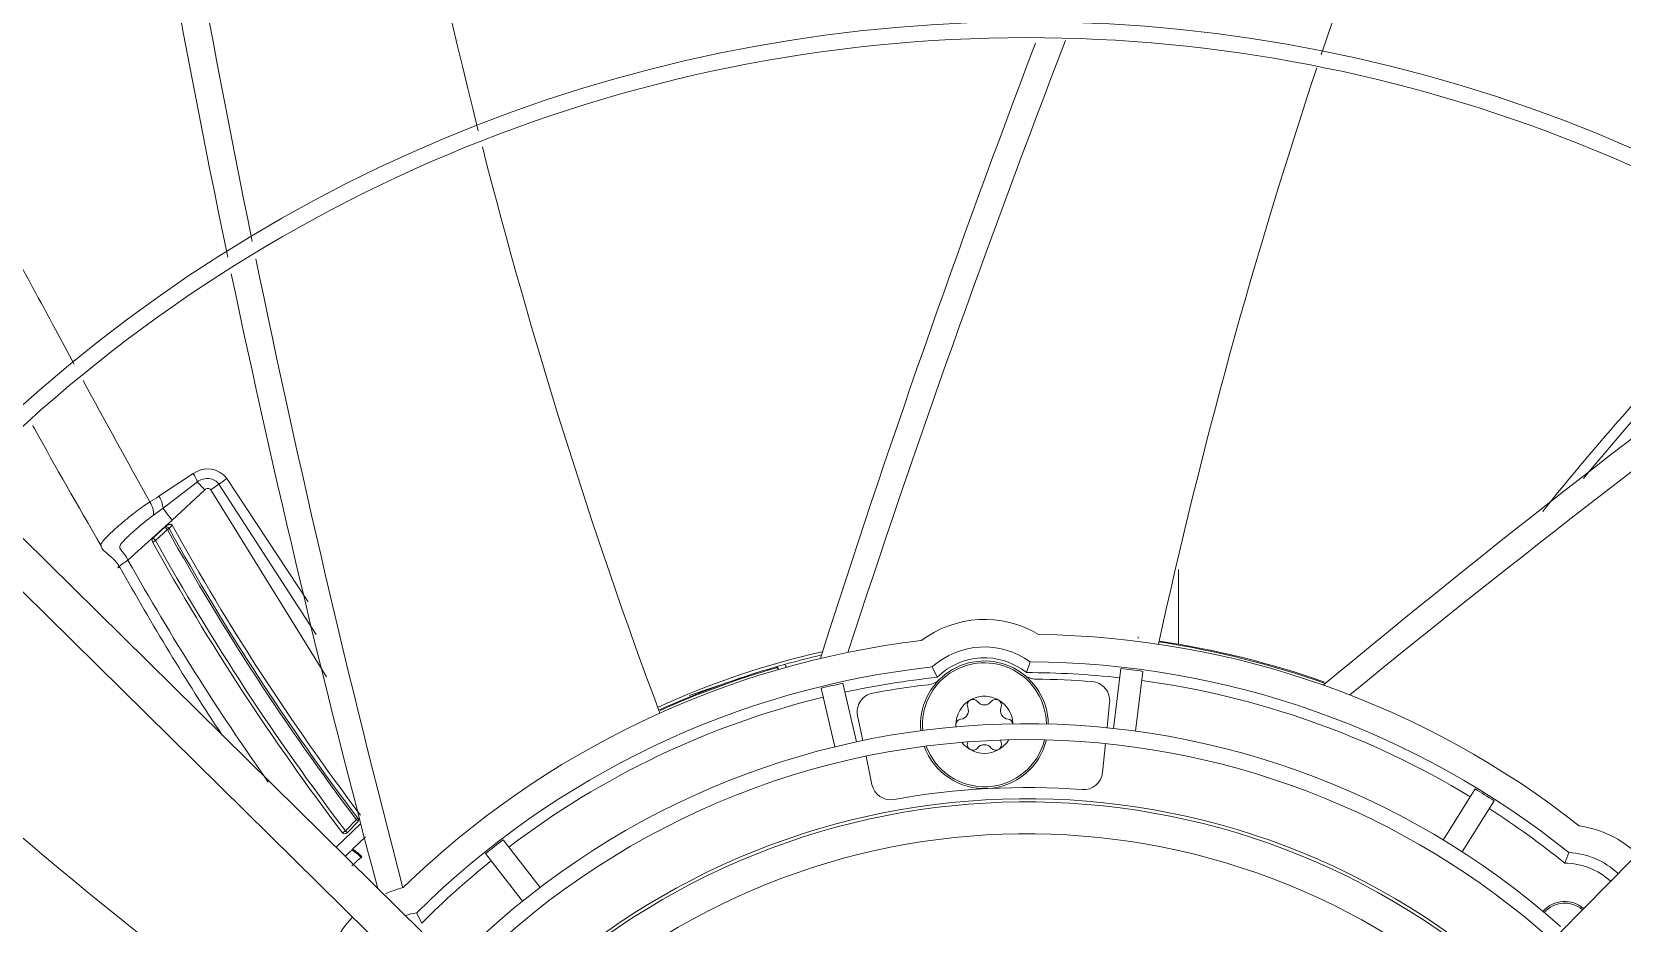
# Model space of a CAD drawing. Header units: millimetres. Extents: x 113490 to 142599, y -20467 to 115.
# Drawn here: x 131140.4 to 131389.6, y -10194.2 to -10054.6 of the extents above; entities that cross this region are included whole.
import ezdxf

# ---------------------------------------------------------------- set-up
doc = ezdxf.new("R2010")
doc.units = ezdxf.units.MM
doc.layers.add('DV3_0', color=7, linetype='Continuous')

msp = doc.modelspace()

# ---------------------------------------------------------------- linework, layer by layer
at = {"layer": 'DV3_0', "color": 7, "linetype": 'Continuous', "lineweight": 15}
for p, q in [((131282, -10274.95), (130943.7, -9941.35)), ((130936.01, -9942.2), (131278.44, -10279.87)), ((131455.86, -10118.57), (131305.36, -10271.19)), ((131160.32, -10127.36), (131165.69, -10123.81)), ((131160.97, -10129.23), (131166.33, -10125.08)), ((131169.72, -10125.48), (131184.95, -10148.99)), ((131170.94, -10124.57), (131183.71, -10143.89)), ((131162.41, -10131.1), (131167.5, -10126.33)), ((131168.43, -10126.36), (131186.58, -10155.67)), ((131159.44, -10130.33), (131160.97, -10129.23)), ((131155.46, -10137.37), (131162.41, -10131.1)), ((131159.41, -10133.87), (131161.29, -10132.14)), ((131159.77, -10134.29), (131161.64, -10132.57)), ((131161.64, -10132.57), (131161.9, -10132.4)), ((131161.9, -10132.4), (131162.39, -10131.88)), ((131320.05, -10150.52), (131320.05, -10138.81)), ((131296.24, -10154.99), (131296.81, -10153.29)), ((131254.64, -10154.77), (131243.4, -10158.56)), ((131282.23, -10155.72), (131281.48, -10154.09)), ((131311.01, -10154.36), (131309.86, -10163.73)), ((131314.48, -10154.79), (131313.33, -10164.15)), ((131264.07, -10157.43), (131266.19, -10166.63)), ((131267.48, -10156.64), (131269.6, -10165.84)), ((131309.26, -10159.68), (131308.86, -10163.62)), ((131270.58, -10165.63), (131269.77, -10161.75)), ((131272.01, -10172.52), (131271.09, -10168.08)), ((131308.61, -10166.11), (131308.16, -10170.63)), ((131366.52, -10173.21), (131361.52, -10181.22)), ((131369.49, -10175.07), (131364.49, -10183.07)), ((131191.24, -10177.99), (131189.52, -10179.76)), ((131191.53, -10178.31), (131189.8, -10180.09)), ((131191.84, -10178.74), (131188.1, -10182.35)), ((131192.67, -10180.74), (131190.66, -10182.64)), ((131211.48, -10183.35), (131217.29, -10190.79)), ((131214.24, -10181.2), (131220.05, -10188.63)), ((131380.57, -10184.85), (131381.19, -10183.17)), ((131192.08, -10183.83), (131191.98, -10183.95)), ((131201.48, -10194.24), (131200.69, -10192.63))]:
    msp.add_line(p, q, dxfattribs=at)
at = {"layer": 'DV3_0', "color": 7, "linetype": 'Continuous', "lineweight": 20}
for p, q in [((131168.43, -10126.36), (131169.72, -10125.48)), ((131313.74, -10149.58), (131313.74, -10149.38)), ((131257.07, -10154.21), (131257.03, -10154.07)), ((131190.66, -10182.64), (131190.52, -10182.78))]:
    msp.add_line(p, q, dxfattribs=at)
at = {"layer": 'DV3_0', "color": 7, "linetype": 'Continuous', "lineweight": 15}
for centre, radius, start, end in [((131296.24, -10288.99), 551.5, 105.4775, 164.5225), ((132169.24, -10335.96), 872.25, 154.27465, 161.43083), ((132056.05, -9856.53), 872.25, 186.99692, 194.17255), ((133057.31, -9702.15), 1921.39, 188.18485, 191.5672), ((132973.57, -9714.08), 1841.22, 188.2287, 191.77728), ((131296.24, -10288.99), 236, 46.5586, 135.2674), ((131296.24, -10288.99), 233.5, 90, 135.7261), ((133095.01, -10747.41), 1921.39, 158.90776, 161.94183), ((131296.24, -10288.99), 233.5, 46.5418, 90), ((133017.83, -10712.04), 1840.9, 159.13473, 162.31372), ((132169.24, -10335.96), 872.25, 161.57137, 167.7255), ((132056.05, -9856.53), 872.25, 194.34102, 200.4525), ((133057.31, -9702.15), 1921.39, 191.64948, 194.66814), ((132973.57, -9714.08), 1841.22, 191.86002, 194.94133), ((132515.82, -11575.64), 1840.9, 126.39449, 129.58672), ((132561.63, -11647.12), 1921.39, 126.18988, 129.21483), ((132396.25, -8898.73), 1840.9, 220.96503, 227.76772), ((131698.32, -10386.86), 411.46, 137.1813, 141.3215), ((131708.1, -10392.88), 421.15, 137.4489, 140.4249), ((131160.71, -10127.11), 5.97, 19.9095, 33.5903), ((131178.5, -10114.89), 15.87, 219.9344, 226.1383), ((131181.09, -10139.4), 17.97, 124.3919, 129.2551), ((131053.54, -9957.18), 200.9, 301.6287, 302.1063), ((131156.24, -10130.05), 3.21, 354.9769, 34.2701), ((131176.37, -10118.86), 18.56, 213.9567, 221.2472), ((131164.02, -10130.23), 3.34, 214.9281, 224.3802), ((131496.95, -9946.43), 383.51, 209.0348, 217.1413), ((131496.79, -9946.66), 382.95, 209.013, 217.1255), ((131496.15, -9947.51), 381.29, 208.9171, 217.0601), ((131159.77, -10134.28), 0.539, 130.9762, 206.9336), ((131495.77, -9947.17), 385.12, 209.1088, 217.2094), ((131163.58, -10130.65), 5.27, 217.7216, 223.716), ((131496.04, -9946.84), 384.98, 209.1375, 217.2314), ((131509.53, -9940.06), 406.98, 209.179, 213.5123), ((131518.67, -9932.38), 417.06, 209.4401, 215.09), ((131289.64, -10163.16), 16.5, 59.1138, 126.8862), ((131296.24, -10288.99), 140, 96.7677, 134.2323), ((131289.64, -10163.16), 12.2, 54.0148, 131.9852), ((131296.24, -10288.99), 140, 51.7677, 89.2323), ((131296.24, -10288.99), 140.5, 70.6035, 81.4839), ((131701.63, -9514.4), 872.25, 227.0594, 233.1795), ((131292.49, -10277.69), 129.1, 102.6466, 114.718), ((131296.24, -10288.99), 140.5, 103.2172, 105.6896), ((131289.64, -10163.16), 10, 0.7258, 185.2742), ((131289.64, -10163.16), 10.5, 51.1098, 134.8902), ((131296.24, -10288.99), 135.7, 51.2429, 89.7571), ((131296.24, -10288.99), 135.7, 96.2429, 134.7571), ((131296.24, -10288.99), 140.5, 106.2061, 114.2129), ((131296.24, -10288.99), 134, 95.9991, 102.2517), ((131297.75, -10153), 3, 231.432, 269.3637), ((131296.24, -10288.99), 134, 83.7483, 90.0009), ((131296.24, -10288.99), 133, 85.5723, 89.3637), ((131272.71, -10161.14), 3, 100.4277, 191.75), ((131296.24, -10288.99), 133, 96.6363, 100.4277), ((131280.52, -10153.9), 3, 276.6363, 314.568), ((131306.27, -10159.38), 3, 354.25, 85.5723), ((131296.24, -10288.99), 134, 58.7483, 82.2517), ((131296.24, -10288.99), 134, 103.7483, 127.2517), ((131289.64, -10163.16), 4.47, 120, 180), ((131285.77, -10160.93), 1.36, 277.5224, 22.4776), ((131287.85, -10160.06), 0.895, 120, 202.4776), ((131289.64, -10163.16), 4.48, 90, 120), ((131287.85, -10160.06), 0.895, 37.5224, 120), ((131289.64, -10158.69), 1.36, 217.5224, 322.4776), ((131289.64, -10163.16), 4.47, 60, 90), ((131291.43, -10160.06), 0.895, 60, 142.4776), ((131289.64, -10163.16), 4.48, 1.9825, 60), ((131291.43, -10160.06), 0.895, 337.5224, 60), ((131293.52, -10160.93), 1.36, 157.5224, 262.4776), ((131296.24, -10288.99), 126, 48.3991, 135.1791), ((131286.06, -10163.16), 0.895, 97.5224, 180), ((131289.64, -10163.16), 4.47, 180, 184.0175), ((131286.06, -10163.16), 0.895, 180, 200.2402), ((131293.22, -10163.16), 0.895, 9.9487, 82.4776), ((131296.24, -10288.99), 123.5, 90, 135.9997), ((131289.64, -10163.16), 10, 199.6905, 346.3095), ((131289.64, -10163.16), 4.47, 217.8113, 240), ((131287.85, -10166.26), 0.895, 157.5224, 240), ((131285.77, -10165.4), 1.36, 337.5224, 341.5363), ((131289.64, -10163.16), 4.48, 300, 328.1887), ((131291.43, -10166.26), 0.895, 300, 22.4776), ((131293.52, -10165.4), 1.36, 186.618, 202.4776), ((131296.24, -10288.99), 123.5, 48.3006, 90), ((131287.85, -10166.26), 0.895, 240, 322.4776), ((131289.64, -10163.16), 4.48, 240, 300), ((131289.64, -10167.64), 1.36, 37.5224, 142.4776), ((131291.43, -10166.26), 0.895, 217.5224, 300), ((131305.17, -10170.33), 3, 265.6946, 354.25), ((131274.95, -10171.91), 3, 191.75, 280.3054), ((131296.24, -10288.99), 116, 85.6946, 100.3054), ((131296.24, -10288.99), 114.25, 48.4114, 135.4011), ((131296.24, -10288.99), 113.75, 48.4247, 135.4011), ((131188.85, -10175), 3.83, 308.5921, 312.9567), ((131296.24, -10288.99), 134, 50.9991, 57.2517), ((131189.43, -10179.75), 0.498, 218.6541, 318.3291), ((131380.55, -10195.35), 16.5, 46.3964, 81.8862), ((131187.64, -10187.86), 5.84, 42.0523, 60.4649), ((131187.05, -10188.42), 6.81, 42.3918, 58.0521), ((131380.55, -10195.35), 12.2, 46.7471, 86.9852), ((131296.24, -10288.99), 134, 128.7483, 135.0009), ((131380.55, -10195.35), 10.5, 46.9653, 89.8902), ((132460.48, -8843.21), 1921.39, 224.37443, 227.39583), ((131202.6, -10204.68), 16.5, 104.1138, 114.3208), ((131380.55, -10195.35), 4.5, 49.0529, 138), ((131202.6, -10204.68), 16.5, 136.3964, 171.8862), ((131202.6, -10204.68), 12.2, 99.0148, 107.4816), ((131380.55, -10195.35), 4.25, 49.2681, 138.9663)]:
    msp.add_arc(centre, radius, start, end, dxfattribs=at)
at = {"layer": 'DV3_0', "color": 7, "linetype": 'Continuous', "lineweight": 20}
for centre, radius, start, end in [((131167.93, -10126.84), 3.77, 37.022, 126.4642), ((131156.74, -10129.65), 4.25, 5.7332, 32.7349), ((131296.24, -10288.99), 140.35, 70.5208, 81.4905), ((131289.64, -10163.16), 9.71, 0.7926, 185.2074), ((131296.24, -10288.99), 140.35, 106.2061, 114.1302), ((131289.64, -10163.16), 9.71, 200.0694, 345.9306), ((131296.24, -10288.99), 108.75, 48.5638, 135.4011)]:
    msp.add_arc(centre, radius, start, end, dxfattribs=at)
at = {"layer": 'DV3_0', "color": 7, "linetype": 'Continuous', "lineweight": 15}
for centre, major_axis, ratio, start_param, end_param in [((131304.99, -10334.13), (-35.58, 183.06), 0.866796, 0.070986, 0.078814), ((131312.25, -10158.6), (21.65, -2.66), 0.186545, 1.490488, 1.651105), ((131266.69, -10160.99), (21.26, 4.91), 0.186545, 1.490488, 1.651105), ((131365.85, -10177.58), (18.5, -11.56), 0.186545, 1.490488, 1.651105), ((131215.36, -10185.47), (17.19, 13.43), 0.186545, 1.490488, 1.651105)]:
    msp.add_ellipse(centre, major_axis=major_axis, ratio=ratio, start_param=start_param, end_param=end_param, dxfattribs=at)
at = {"layer": 'DV3_0', "color": 7, "linetype": 'Continuous', "lineweight": 20}
for centre, major_axis, ratio, start_param, end_param in [((131257.16, -10154.55), (-0.14, 0.48), 0.498451, 4.711945, 6.283185), ((131257.16, -10154.55), (-0.353, 0.354), 0.432332, 4.479982, 5.381811), ((131258.38, -10154.21), (-0.135, 0.481), 0.498743, 4.711945, 6.283185)]:
    msp.add_ellipse(centre, major_axis=major_axis, ratio=ratio, start_param=start_param, end_param=end_param, dxfattribs=at)
at = {"layer": 'DV3_0', "color": 7, "linetype": 'Continuous', "lineweight": 15}
for points, knots in [([(131147.04, -10106.65), (131146.06, -10104.85), (131145.08, -10103.04), (131139.31, -10092.33), (131134.56, -10083.48), (131124.76, -10066.14), (131119.71, -10057.66), (131108.88, -10041.45), (131103.08, -10033.74), (131094.25, -10023.01), (131091.46, -10019.74), (131088.62, -10016.53)], [0.0997666, 0.0997666, 0.0997666, 0.0997666, 0.125, 0.125, 0.25, 0.25, 0.375, 0.375, 0.5, 0.5, 0.5559137, 0.5559137, 0.5559137, 0.5559137]), ([(131140.55, -10116.26), (131140.66, -10116.46), (131144.05, -10122.68), (131147.44, -10128.51), (131151.33, -10135.22)], [0.8766299, 0.8766299, 0.8766299, 0.8766299, 0.8805474, 1, 1, 1, 1]), ([(131154.2, -10138.48), (131154.1, -10138.32), (131153.9, -10138), (131153.55, -10137.56), (131153.16, -10137.16), (131152.74, -10136.79), (131152.11, -10136.26), (131151.38, -10135.61), (131151.12, -10135.06), (131151.4, -10134.53), (131152.01, -10133.83), (131152.93, -10132.93), (131154.11, -10131.88), (131155.39, -10130.8), (131156.72, -10129.75), (131157.87, -10128.9), (131158.58, -10128.44), (131158.89, -10128.24)], [0, 0, 0, 0, 0.030477, 0.061058, 0.092665, 0.126219, 0.162611, 0.254997, 0.347179, 0.400187, 0.476873, 0.57601, 0.660009, 0.765175, 0.861951, 0.939416, 1, 1, 1, 1]), ([(131155.46, -10137.37), (131155.21, -10136.66), (131154.67, -10136.18), (131154.23, -10135.58), (131154.15, -10135.39), (131154.19, -10135.11), (131154.23, -10135.03), (131154.35, -10134.83), (131154.45, -10134.7), (131154.84, -10134.26), (131155.2, -10133.91), (131155.96, -10133.2), (131156.37, -10132.82), (131157.65, -10131.71), (131158.55, -10130.98), (131159.44, -10130.33)], [0, 0, 0, 0, 0.25, 0.25, 0.375, 0.375, 0.4375, 0.4375, 0.5, 0.5, 0.625, 0.625, 0.75, 0.75, 1, 1, 1, 1]), ([(131161.29, -10132.14), (131161.32, -10132.12), (131161.37, -10132.07), (131161.45, -10132.01), (131161.57, -10131.93), (131161.73, -10131.84), (131161.91, -10131.77), (131162.1, -10131.73), (131162.26, -10131.75), (131162.35, -10131.82), (131162.38, -10131.86), (131162.39, -10131.87), (131162.39, -10131.88)], [0, 0, 0, 0, 0.082418, 0.164586, 0.246739, 0.441628, 0.591306, 0.720285, 0.890976, 0.951176, 0.974103, 1, 1, 1, 1]), ([(131161.29, -10132.14), (131161.35, -10132.1), (131161.46, -10132.1), (131161.69, -10132.2), (131161.81, -10132.29), (131161.9, -10132.4)], [0, 0, 0, 0, 0.5, 0.5, 1, 1, 1, 1]), ([(131154.2, -10138.48), (131153.84, -10138.64), (131153.79, -10138.6), (131154.29, -10138.15), (131154.84, -10137.75), (131155.46, -10137.37)], [0, 0, 0, 0, 0.5, 0.5, 1, 1, 1, 1]), ([(131191.24, -10177.99), (131191.25, -10178), (131191.28, -10178.03), (131191.32, -10178.08), (131191.37, -10178.12), (131191.42, -10178.18), (131191.47, -10178.23), (131191.51, -10178.27), (131191.53, -10178.3), (131191.54, -10178.31), (131191.54, -10178.31), (131191.53, -10178.31)], [0, 0, 0, 0, 0.076843, 0.163202, 0.25872, 0.354249, 0.510247, 0.649933, 0.755807, 0.887991, 1, 1, 1, 1]), ([(131189.52, -10179.76), (131189.49, -10179.78), (131189.46, -10179.81), (131189.4, -10179.85), (131189.34, -10179.9), (131189.28, -10179.94), (131189.18, -10180.01), (131189.08, -10180.06), (131189.06, -10180.07), (131189.04, -10180.07)], [0, 0, 0, 0, 0.118741, 0.212559, 0.283639, 0.421785, 0.534533, 0.779247, 1, 1, 1, 1]), ([(131189.52, -10179.76), (131189.61, -10179.86), (131189.69, -10179.94), (131189.8, -10180.06), (131189.82, -10180.09), (131189.8, -10180.09)], [0, 0, 0, 0, 0.5, 0.5, 1, 1, 1, 1]), ([(131190.52, -10182.78), (131190.49, -10182.81), (131190.4, -10182.9), (131190.18, -10183.12), (131189.88, -10183.43), (131189.63, -10183.67), (131189.52, -10183.78)], [0, 0, 0, 0, 0.0235394, 0.05482, 0.1460797, 0.2223207, 0.2223207, 0.2223207, 0.2223207]), ([(131191.98, -10183.95), (131191.95, -10183.97), (131191.84, -10184.07), (131191.59, -10184.3), (131191.25, -10184.61), (131190.88, -10184.95), (131190.64, -10185.16), (131190.52, -10185.27)], [0, 0, 0, 0, 0.0100853, 0.038495, 0.0864308, 0.1292051, 0.1745933, 0.1745933, 0.1745933, 0.1745933])]:
    msp.add_open_spline(points, degree=3, knots=knots, dxfattribs=at)
for points in [[(131158.89, -10128.24), (131155.34, -10121.87), (131151.86, -10115.53), (131148.43, -10109.22)], [(131159.77, -10134.29), (131159.65, -10134.36), (131159.41, -10134.5), (131159.29, -10134.53), (131159.29, -10134.52)], [(131191.46, -10177.8), (131191.54, -10177.89), (131191.65, -10178.1), (131191.6, -10178.26), (131191.53, -10178.31)]]:
    msp.add_open_spline(points, degree=3, dxfattribs=at)
at = {"layer": 'DV3_0', "color": 7, "linetype": 'Continuous', "lineweight": 20}
for points, knots in [([(131166.33, -10125.08), (131166.86, -10124.69), (131167.55, -10124.51), (131168.81, -10124.65), (131169.39, -10124.97), (131169.72, -10125.48)], [0, 0, 0, 0, 0.5, 0.5, 1, 1, 1, 1]), ([(131167.5, -10126.33), (131167.64, -10126.2), (131167.82, -10126.12), (131168.08, -10126.12), (131168.17, -10126.14), (131168.32, -10126.23), (131168.38, -10126.29), (131168.43, -10126.36)], [0, 0, 0, 0, 0.5, 0.5, 0.75, 0.75, 1, 1, 1, 1])]:
    msp.add_open_spline(points, degree=3, knots=knots, dxfattribs=at)

doc.saveas('drawing.dxf')
